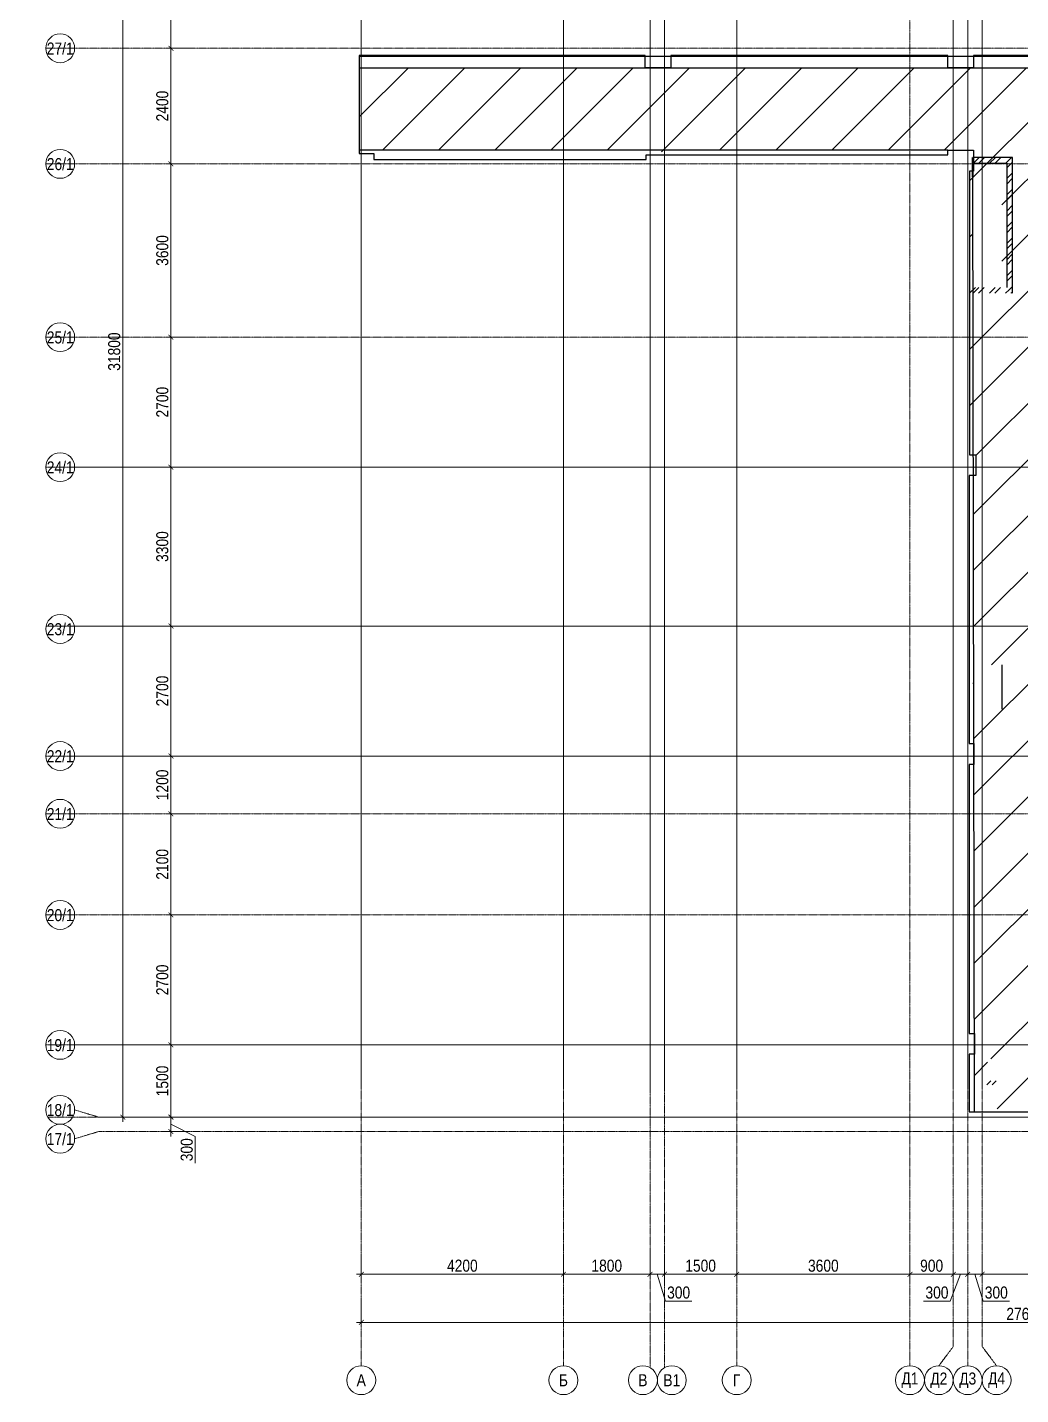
# Model space of a CAD drawing. Header units: millimetres. Extents: x -24360 to 609566, y -391049 to 148426.
# Drawn here: x 487673 to 508310, y -31632 to -3232 of the extents above; entities that cross this region are included whole.
import ezdxf
from ezdxf.enums import TextEntityAlignment as Align

# ---------------------------------------------------------------- set-up
doc = ezdxf.new("R2010")
doc.units = ezdxf.units.MM
doc.linetypes.add('CENTER2', pattern=[28.575, 19.05, -3.175, 3.175, -3.175])
doc.linetypes.add('HIDDEN2', pattern=[4.7625, 3.175, -1.5875])
doc.layers.get('Defpoints').update_dxf_attribs({"color": 140})
for name, color, linetype, lineweight in [('АР_Колонны', 70, 'Continuous', 30), ('АР_Оси_РД_размер', 8, 'Continuous', 0), ('АР_Стены ЖБ', 7, 'Continuous', 30), ('АР_Стены кирпич', 32, 'Continuous', 25), ('АР_Штриховка', 8, 'Continuous', 0), ('осново', 7, 'Continuous', 30), ('Потолок штриховка', 200, 'Continuous', 15)]:
    doc.layers.add(name, color=color, linetype=linetype, lineweight=lineweight)
doc.layers.add('АР_Оси_РД_100', color=7, linetype='Continuous', lineweight=0, true_color=0x525252)
doc.styles.add('style1', font='ARIALN.TTF')
doc.styles.add('ккк', font='isocpeur.ttf', dxfattribs={"width": 0.85, "oblique": 15})
doc.dimstyles.new('Dim100_ареал', dxfattribs={"dimscale": 100, "dimtxt": 2.5, "dimasz": 1, "dimexe": 1, "dimexo": 1, "dimgap": 0.5, "dimtad": 1, "dimzin": 12, "dimdsep": 46, "dimtxsty": 'style1', "dimblk": 'ARCHTICK', "dimcen": 1, "dimdle": 1, "dimclrd": 256, "dimclre": 256, "dimaunit": 1, "dimadec": 0, "dimazin": 3, "dimtfac": 1, "dimtmove": 1, "dimatfit": 3, "dimldrblk": 'OPEN30', "dimfxl": 4, "dimfxlon": 1, "dimtolj": 1, "dimtzin": 0, "dimlwd": 9, "dimlwe": 9, "dimarcsym": 0})

# ---------------------------------------------------------------- blocks, each defined once
blk = doc.blocks.new('_ArchTick')
at = {"color": 0, "linetype": 'ByBlock', "const_width": 0.15}
blk.add_lwpolyline([(-0.5, -0.5), (0.5, 0.5)], dxfattribs=at)
blk = doc.blocks.new('*D1067')
at = {"layer": 'Defpoints', "color": 0, "lineweight": 15, "transparency": 16777216}
for p in [(494611, -28132), (498811, -28132), (498811, -29132)]:
    blk.add_point(p, dxfattribs=at)
at = {"layer": 'АР_Оси_РД_размер', "lineweight": 9, "transparency": 16777216}
for p, q in [((494611, -28732), (494611, -29232)), ((498811, -28732), (498811, -29232)), ((494511, -29132), (498911, -29132))]:
    blk.add_line(p, q, dxfattribs=at)
at = {"layer": 'АР_Оси_РД_размер', "lineweight": 9, "transparency": 16777216, "xscale": 100, "yscale": 100, "zscale": 100, "rotation": 180}
blk.add_blockref('_ArchTick', (494611, -29132), dxfattribs=at)
at = {"layer": 'АР_Оси_РД_размер', "lineweight": 9, "transparency": 16777216, "xscale": 100, "yscale": 100, "zscale": 100}
blk.add_blockref('_ArchTick', (498811, -29132), dxfattribs=at)
at = {"layer": 'АР_Оси_РД_размер', "color": 0, "transparency": 16777216, "insert": (496711, -28955), "char_height": 250, "attachment_point": 5, "style": 'style1'}
blk.add_mtext('\\A1;4200', dxfattribs=at)
blk = doc.blocks.new('_Open30')
at = {"color": 0, "linetype": 'ByBlock', "lineweight": -2}
for p, q in [((-1, 0.27), (0, 0)), ((0, 0), (-1, -0.27)), ((0, 0), (-1, 0))]:
    blk.add_line(p, q, dxfattribs=at)
blk = doc.blocks.new('A-iden')
at = {"linetype": 'Continuous', "lineweight": 5}
blk.add_circle((0, -4), 3, dxfattribs=at)
at = {"color": 0, "linetype": 'Continuous', "lineweight": 20, "style": 'ккк', "width": 0.85}
blk.add_attdef('ID', text='', height=4, dxfattribs=at).set_placement((0.31, -3.85), align=Align.MIDDLE_CENTER)
blk = doc.blocks.new('*D1015')
at = {"layer": 'Defpoints', "color": 0, "lineweight": 15, "transparency": 16777216}
for p in [(498811, -28132), (500611, -28132), (500611, -29132)]:
    blk.add_point(p, dxfattribs=at)
at = {"layer": 'АР_Оси_РД_размер', "lineweight": 9, "transparency": 16777216}
for p, q in [((498811, -28732), (498811, -29232)), ((500611, -28732), (500611, -29232)), ((498711, -29132), (500711, -29132))]:
    blk.add_line(p, q, dxfattribs=at)
at = {"layer": 'АР_Оси_РД_размер', "lineweight": 9, "transparency": 16777216, "xscale": 100, "yscale": 100, "zscale": 100, "rotation": 180}
blk.add_blockref('_ArchTick', (498811, -29132), dxfattribs=at)
at = {"layer": 'АР_Оси_РД_размер', "lineweight": 9, "transparency": 16777216, "xscale": 100, "yscale": 100, "zscale": 100}
blk.add_blockref('_ArchTick', (500611, -29132), dxfattribs=at)
at = {"layer": 'АР_Оси_РД_размер', "color": 0, "transparency": 16777216, "insert": (499711, -28955), "char_height": 250, "attachment_point": 5, "style": 'style1'}
blk.add_mtext('\\A1;1800', dxfattribs=at)
blk = doc.blocks.new('*D1016')
at = {"layer": 'Defpoints', "color": 0, "lineweight": 15, "transparency": 16777216}
for p in [(500611, -28132), (500911, -28132), (500911, -29132)]:
    blk.add_point(p, dxfattribs=at)
at = {"layer": 'АР_Оси_РД_размер', "lineweight": 9, "transparency": 16777216}
for p, q in [((500611, -28732), (500611, -29232)), ((500911, -28732), (500911, -29232)), ((500511, -29132), (501011, -29132)), ((500761, -29132), (500928, -29690)), ((500928, -29690), (501480, -29690))]:
    blk.add_line(p, q, dxfattribs=at)
at = {"layer": 'АР_Оси_РД_размер', "lineweight": 9, "transparency": 16777216, "xscale": 100, "yscale": 100, "zscale": 100, "rotation": 180}
blk.add_blockref('_ArchTick', (500611, -29132), dxfattribs=at)
at = {"layer": 'АР_Оси_РД_размер', "lineweight": 9, "transparency": 16777216, "xscale": 100, "yscale": 100, "zscale": 100}
blk.add_blockref('_ArchTick', (500911, -29132), dxfattribs=at)
at = {"layer": 'АР_Оси_РД_размер', "color": 0, "transparency": 16777216, "insert": (501204, -29513), "char_height": 250, "attachment_point": 5, "style": 'style1'}
blk.add_mtext('\\A1;300', dxfattribs=at)
blk = doc.blocks.new('*D1017')
at = {"layer": 'Defpoints', "color": 0, "lineweight": 15, "transparency": 16777216}
for p in [(500911, -28132), (502411, -28132), (502411, -29132)]:
    blk.add_point(p, dxfattribs=at)
at = {"layer": 'АР_Оси_РД_размер', "lineweight": 9, "transparency": 16777216}
for p, q in [((500911, -28732), (500911, -29232)), ((502411, -28732), (502411, -29232)), ((500811, -29132), (502511, -29132))]:
    blk.add_line(p, q, dxfattribs=at)
at = {"layer": 'АР_Оси_РД_размер', "lineweight": 9, "transparency": 16777216, "xscale": 100, "yscale": 100, "zscale": 100, "rotation": 180}
blk.add_blockref('_ArchTick', (500911, -29132), dxfattribs=at)
at = {"layer": 'АР_Оси_РД_размер', "lineweight": 9, "transparency": 16777216, "xscale": 100, "yscale": 100, "zscale": 100}
blk.add_blockref('_ArchTick', (502411, -29132), dxfattribs=at)
at = {"layer": 'АР_Оси_РД_размер', "color": 0, "transparency": 16777216, "insert": (501661, -28955), "char_height": 250, "attachment_point": 5, "style": 'style1'}
blk.add_mtext('\\A1;1500', dxfattribs=at)
blk = doc.blocks.new('*D1018')
at = {"layer": 'Defpoints', "color": 0, "lineweight": 15, "transparency": 16777216}
for p in [(502411, -28132), (506011, -28132), (506011, -29132)]:
    blk.add_point(p, dxfattribs=at)
at = {"layer": 'АР_Оси_РД_размер', "lineweight": 9, "transparency": 16777216}
for p, q in [((502411, -28732), (502411, -29232)), ((506011, -28732), (506011, -29232)), ((502311, -29132), (506111, -29132))]:
    blk.add_line(p, q, dxfattribs=at)
at = {"layer": 'АР_Оси_РД_размер', "lineweight": 9, "transparency": 16777216, "xscale": 100, "yscale": 100, "zscale": 100, "rotation": 180}
blk.add_blockref('_ArchTick', (502411, -29132), dxfattribs=at)
at = {"layer": 'АР_Оси_РД_размер', "lineweight": 9, "transparency": 16777216, "xscale": 100, "yscale": 100, "zscale": 100}
blk.add_blockref('_ArchTick', (506011, -29132), dxfattribs=at)
at = {"layer": 'АР_Оси_РД_размер', "color": 0, "transparency": 16777216, "insert": (504211, -28955), "char_height": 250, "attachment_point": 5, "style": 'style1'}
blk.add_mtext('\\A1;3600', dxfattribs=at)
blk = doc.blocks.new('*D1019')
at = {"layer": 'Defpoints', "color": 0, "lineweight": 15, "transparency": 16777216}
for p in [(506011, -28132), (506911, -28132), (506911, -29132)]:
    blk.add_point(p, dxfattribs=at)
at = {"layer": 'АР_Оси_РД_размер', "lineweight": 9, "transparency": 16777216}
for p, q in [((506011, -28732), (506011, -29232)), ((506911, -28732), (506911, -29232)), ((505911, -29132), (507011, -29132))]:
    blk.add_line(p, q, dxfattribs=at)
at = {"layer": 'АР_Оси_РД_размер', "lineweight": 9, "transparency": 16777216, "xscale": 100, "yscale": 100, "zscale": 100, "rotation": 180}
blk.add_blockref('_ArchTick', (506011, -29132), dxfattribs=at)
at = {"layer": 'АР_Оси_РД_размер', "lineweight": 9, "transparency": 16777216, "xscale": 100, "yscale": 100, "zscale": 100}
blk.add_blockref('_ArchTick', (506911, -29132), dxfattribs=at)
at = {"layer": 'АР_Оси_РД_размер', "color": 0, "transparency": 16777216, "insert": (506461, -28955), "char_height": 250, "attachment_point": 5, "style": 'style1'}
blk.add_mtext('\\A1;900', dxfattribs=at)
blk = doc.blocks.new('*D1020')
at = {"layer": 'Defpoints', "color": 0, "lineweight": 15, "transparency": 16777216}
for p in [(506911, -28132), (507211, -28132), (507211, -29132)]:
    blk.add_point(p, dxfattribs=at)
at = {"layer": 'АР_Оси_РД_размер', "lineweight": 9, "transparency": 16777216}
for p, q in [((506911, -28732), (506911, -29232)), ((507211, -28732), (507211, -29232)), ((506811, -29132), (507311, -29132)), ((507061, -29132), (506847, -29691)), ((506847, -29691), (506295, -29691))]:
    blk.add_line(p, q, dxfattribs=at)
at = {"layer": 'АР_Оси_РД_размер', "lineweight": 9, "transparency": 16777216, "xscale": 100, "yscale": 100, "zscale": 100, "rotation": 180}
blk.add_blockref('_ArchTick', (506911, -29132), dxfattribs=at)
at = {"layer": 'АР_Оси_РД_размер', "lineweight": 9, "transparency": 16777216, "xscale": 100, "yscale": 100, "zscale": 100}
blk.add_blockref('_ArchTick', (507211, -29132), dxfattribs=at)
at = {"layer": 'АР_Оси_РД_размер', "color": 0, "transparency": 16777216, "insert": (506571, -29513), "char_height": 250, "attachment_point": 5, "style": 'style1'}
blk.add_mtext('\\A1;300', dxfattribs=at)
blk = doc.blocks.new('*D1021')
at = {"layer": 'Defpoints', "color": 0, "lineweight": 15, "transparency": 16777216}
for p in [(507211, -28132), (507511, -28132), (507511, -29132)]:
    blk.add_point(p, dxfattribs=at)
at = {"layer": 'АР_Оси_РД_размер', "lineweight": 9, "transparency": 16777216}
for p, q in [((507211, -28732), (507211, -29232)), ((507511, -28732), (507511, -29232)), ((507111, -29132), (507611, -29132)), ((507361, -29132), (507528, -29690)), ((507528, -29690), (508080, -29690))]:
    blk.add_line(p, q, dxfattribs=at)
at = {"layer": 'АР_Оси_РД_размер', "lineweight": 9, "transparency": 16777216, "xscale": 100, "yscale": 100, "zscale": 100, "rotation": 180}
blk.add_blockref('_ArchTick', (507211, -29132), dxfattribs=at)
at = {"layer": 'АР_Оси_РД_размер', "lineweight": 9, "transparency": 16777216, "xscale": 100, "yscale": 100, "zscale": 100}
blk.add_blockref('_ArchTick', (507511, -29132), dxfattribs=at)
at = {"layer": 'АР_Оси_РД_размер', "color": 0, "transparency": 16777216, "insert": (507804, -29513), "char_height": 250, "attachment_point": 5, "style": 'style1'}
blk.add_mtext('\\A1;300', dxfattribs=at)
blk = doc.blocks.new('*D1022')
at = {"layer": 'Defpoints', "color": 0, "lineweight": 15, "transparency": 16777216}
for p in [(507511, -28132), (512611, -28132), (512611, -29132)]:
    blk.add_point(p, dxfattribs=at)
at = {"layer": 'АР_Оси_РД_размер', "lineweight": 9, "transparency": 16777216}
for p, q in [((507511, -28732), (507511, -29232)), ((512611, -28732), (512611, -29232)), ((507411, -29132), (512711, -29132))]:
    blk.add_line(p, q, dxfattribs=at)
at = {"layer": 'АР_Оси_РД_размер', "lineweight": 9, "transparency": 16777216, "xscale": 100, "yscale": 100, "zscale": 100, "rotation": 180}
blk.add_blockref('_ArchTick', (507511, -29132), dxfattribs=at)
at = {"layer": 'АР_Оси_РД_размер', "lineweight": 9, "transparency": 16777216, "xscale": 100, "yscale": 100, "zscale": 100}
blk.add_blockref('_ArchTick', (512611, -29132), dxfattribs=at)
at = {"layer": 'АР_Оси_РД_размер', "color": 0, "transparency": 16777216, "insert": (510061, -28955), "char_height": 250, "attachment_point": 5, "style": 'style1'}
blk.add_mtext('\\A1;5100', dxfattribs=at)
blk = doc.blocks.new('*D999')
at = {"layer": 'Defpoints', "color": 0, "lineweight": 15, "transparency": 16777216}
for p in [(490656, -25867), (491656, -25867), (491656, -26167)]:
    blk.add_point(p, dxfattribs=at)
at = {"layer": 'АР_Оси_РД_размер', "lineweight": 9, "transparency": 16777216}
for p, q in [((490656, -26267), (490656, -25767)), ((491056, -25867), (490556, -25867)), ((490656, -26017), (491162, -26269)), ((491056, -26167), (490556, -26167)), ((491162, -26269), (491162, -26821))]:
    blk.add_line(p, q, dxfattribs=at)
at = {"layer": 'АР_Оси_РД_размер', "lineweight": 9, "transparency": 16777216, "xscale": 100, "yscale": 100, "zscale": 100}
for p, rotation in [((490656, -25867), 90), ((490656, -26167), 270)]:
    blk.add_blockref('_ArchTick', p, dxfattribs=dict(at, rotation=rotation))
at = {"layer": 'АР_Оси_РД_размер', "color": 0, "transparency": 16777216, "insert": (490985, -26545), "char_height": 250, "attachment_point": 5, "rotation": 90, "style": 'style1'}
blk.add_mtext('\\A1;300', dxfattribs=at)
blk = doc.blocks.new('*D1000')
at = {"layer": 'Defpoints', "color": 0, "lineweight": 15, "transparency": 16777216}
for p in [(490656, -24367), (491656, -24367), (491656, -25867)]:
    blk.add_point(p, dxfattribs=at)
at = {"layer": 'АР_Оси_РД_размер', "lineweight": 9, "transparency": 16777216}
for p, q in [((491056, -24367), (490556, -24367)), ((490656, -25967), (490656, -24267)), ((491056, -25867), (490556, -25867))]:
    blk.add_line(p, q, dxfattribs=at)
at = {"layer": 'АР_Оси_РД_размер', "lineweight": 9, "transparency": 16777216, "xscale": 100, "yscale": 100, "zscale": 100}
for p, rotation in [((490656, -24367), 90), ((490656, -25867), 270)]:
    blk.add_blockref('_ArchTick', p, dxfattribs=dict(at, rotation=rotation))
at = {"layer": 'АР_Оси_РД_размер', "color": 0, "transparency": 16777216, "insert": (490478, -25117), "char_height": 250, "attachment_point": 5, "rotation": 90, "style": 'style1'}
blk.add_mtext('\\A1;1500', dxfattribs=at)
blk = doc.blocks.new('*D1001')
at = {"layer": 'Defpoints', "color": 0, "lineweight": 15, "transparency": 16777216}
for p in [(490656, -21667), (491656, -21667), (491656, -24367)]:
    blk.add_point(p, dxfattribs=at)
at = {"layer": 'АР_Оси_РД_размер', "lineweight": 9, "transparency": 16777216}
for p, q in [((490656, -24467), (490656, -21567)), ((491056, -21667), (490556, -21667)), ((491056, -24367), (490556, -24367))]:
    blk.add_line(p, q, dxfattribs=at)
at = {"layer": 'АР_Оси_РД_размер', "lineweight": 9, "transparency": 16777216, "xscale": 100, "yscale": 100, "zscale": 100}
for p, rotation in [((490656, -21667), 90), ((490656, -24367), 270)]:
    blk.add_blockref('_ArchTick', p, dxfattribs=dict(at, rotation=rotation))
at = {"layer": 'АР_Оси_РД_размер', "color": 0, "transparency": 16777216, "insert": (490478, -23017), "char_height": 250, "attachment_point": 5, "rotation": 90, "style": 'style1'}
blk.add_mtext('\\A1;2700', dxfattribs=at)
blk = doc.blocks.new('*D1002')
at = {"layer": 'Defpoints', "color": 0, "lineweight": 15, "transparency": 16777216}
for p in [(490656, -19567), (491656, -19567), (491656, -21667)]:
    blk.add_point(p, dxfattribs=at)
at = {"layer": 'АР_Оси_РД_размер', "lineweight": 9, "transparency": 16777216}
for p, q in [((491056, -19567), (490556, -19567)), ((490656, -21767), (490656, -19467)), ((491056, -21667), (490556, -21667))]:
    blk.add_line(p, q, dxfattribs=at)
at = {"layer": 'АР_Оси_РД_размер', "lineweight": 9, "transparency": 16777216, "xscale": 100, "yscale": 100, "zscale": 100}
for p, rotation in [((490656, -19567), 90), ((490656, -21667), 270)]:
    blk.add_blockref('_ArchTick', p, dxfattribs=dict(at, rotation=rotation))
at = {"layer": 'АР_Оси_РД_размер', "color": 0, "transparency": 16777216, "insert": (490478, -20617), "char_height": 250, "attachment_point": 5, "rotation": 90, "style": 'style1'}
blk.add_mtext('\\A1;2100', dxfattribs=at)
blk = doc.blocks.new('*D1003')
at = {"layer": 'Defpoints', "color": 0, "lineweight": 15, "transparency": 16777216}
for p in [(490656, -18367), (491656, -18367), (491656, -19567)]:
    blk.add_point(p, dxfattribs=at)
at = {"layer": 'АР_Оси_РД_размер', "lineweight": 9, "transparency": 16777216}
for p, q in [((491056, -18367), (490556, -18367)), ((490656, -19667), (490656, -18267)), ((491056, -19567), (490556, -19567))]:
    blk.add_line(p, q, dxfattribs=at)
at = {"layer": 'АР_Оси_РД_размер', "lineweight": 9, "transparency": 16777216, "xscale": 100, "yscale": 100, "zscale": 100}
for p, rotation in [((490656, -18367), 90), ((490656, -19567), 270)]:
    blk.add_blockref('_ArchTick', p, dxfattribs=dict(at, rotation=rotation))
at = {"layer": 'АР_Оси_РД_размер', "color": 0, "transparency": 16777216, "insert": (490478, -18967), "char_height": 250, "attachment_point": 5, "rotation": 90, "style": 'style1'}
blk.add_mtext('\\A1;1200', dxfattribs=at)
blk = doc.blocks.new('*D1004')
at = {"layer": 'Defpoints', "color": 0, "lineweight": 15, "transparency": 16777216}
for p in [(490656, -15667), (491656, -15667), (491656, -18367)]:
    blk.add_point(p, dxfattribs=at)
at = {"layer": 'АР_Оси_РД_размер', "lineweight": 9, "transparency": 16777216}
for p, q in [((490656, -18467), (490656, -15567)), ((491056, -15667), (490556, -15667)), ((491056, -18367), (490556, -18367))]:
    blk.add_line(p, q, dxfattribs=at)
at = {"layer": 'АР_Оси_РД_размер', "lineweight": 9, "transparency": 16777216, "xscale": 100, "yscale": 100, "zscale": 100}
for p, rotation in [((490656, -15667), 90), ((490656, -18367), 270)]:
    blk.add_blockref('_ArchTick', p, dxfattribs=dict(at, rotation=rotation))
at = {"layer": 'АР_Оси_РД_размер', "color": 0, "transparency": 16777216, "insert": (490478, -17017), "char_height": 250, "attachment_point": 5, "rotation": 90, "style": 'style1'}
blk.add_mtext('\\A1;2700', dxfattribs=at)
blk = doc.blocks.new('*D1005')
at = {"layer": 'Defpoints', "color": 0, "lineweight": 15, "transparency": 16777216}
for p in [(490656, -12367), (491656, -12367), (491656, -15667)]:
    blk.add_point(p, dxfattribs=at)
at = {"layer": 'АР_Оси_РД_размер', "lineweight": 9, "transparency": 16777216}
for p, q in [((491056, -12367), (490556, -12367)), ((490656, -15767), (490656, -12267)), ((491056, -15667), (490556, -15667))]:
    blk.add_line(p, q, dxfattribs=at)
at = {"layer": 'АР_Оси_РД_размер', "lineweight": 9, "transparency": 16777216, "xscale": 100, "yscale": 100, "zscale": 100}
for p, rotation in [((490656, -12367), 90), ((490656, -15667), 270)]:
    blk.add_blockref('_ArchTick', p, dxfattribs=dict(at, rotation=rotation))
at = {"layer": 'АР_Оси_РД_размер', "color": 0, "transparency": 16777216, "insert": (490478, -14017), "char_height": 250, "attachment_point": 5, "rotation": 90, "style": 'style1'}
blk.add_mtext('\\A1;3300', dxfattribs=at)
blk = doc.blocks.new('*D1006')
at = {"layer": 'Defpoints', "color": 0, "lineweight": 15, "transparency": 16777216}
for p in [(490656, -9667), (491656, -9667), (491656, -12367)]:
    blk.add_point(p, dxfattribs=at)
at = {"layer": 'АР_Оси_РД_размер', "lineweight": 9, "transparency": 16777216}
for p, q in [((490656, -12467), (490656, -9567)), ((491056, -9667), (490556, -9667)), ((491056, -12367), (490556, -12367))]:
    blk.add_line(p, q, dxfattribs=at)
at = {"layer": 'АР_Оси_РД_размер', "lineweight": 9, "transparency": 16777216, "xscale": 100, "yscale": 100, "zscale": 100}
for p, rotation in [((490656, -9667), 90), ((490656, -12367), 270)]:
    blk.add_blockref('_ArchTick', p, dxfattribs=dict(at, rotation=rotation))
at = {"layer": 'АР_Оси_РД_размер', "color": 0, "transparency": 16777216, "insert": (490478, -11017), "char_height": 250, "attachment_point": 5, "rotation": 90, "style": 'style1'}
blk.add_mtext('\\A1;2700', dxfattribs=at)
blk = doc.blocks.new('*D1007')
at = {"layer": 'Defpoints', "color": 0, "lineweight": 15, "transparency": 16777216}
for p in [(490656, -6067), (491656, -6067), (491656, -9667)]:
    blk.add_point(p, dxfattribs=at)
at = {"layer": 'АР_Оси_РД_размер', "lineweight": 9, "transparency": 16777216}
for p, q in [((491056, -6067), (490556, -6067)), ((490656, -9767), (490656, -5967)), ((491056, -9667), (490556, -9667))]:
    blk.add_line(p, q, dxfattribs=at)
at = {"layer": 'АР_Оси_РД_размер', "lineweight": 9, "transparency": 16777216, "xscale": 100, "yscale": 100, "zscale": 100}
for p, rotation in [((490656, -6067), 90), ((490656, -9667), 270)]:
    blk.add_blockref('_ArchTick', p, dxfattribs=dict(at, rotation=rotation))
at = {"layer": 'АР_Оси_РД_размер', "color": 0, "transparency": 16777216, "insert": (490478, -7867), "char_height": 250, "attachment_point": 5, "rotation": 90, "style": 'style1'}
blk.add_mtext('\\A1;3600', dxfattribs=at)
blk = doc.blocks.new('*D1008')
at = {"layer": 'Defpoints', "color": 0, "lineweight": 15, "transparency": 16777216}
for p in [(490656, -3667), (491656, -3667), (491656, -6067)]:
    blk.add_point(p, dxfattribs=at)
at = {"layer": 'АР_Оси_РД_размер', "lineweight": 9, "transparency": 16777216}
for p, q in [((491056, -3667), (490556, -3667)), ((490656, -6167), (490656, -3567)), ((491056, -6067), (490556, -6067))]:
    blk.add_line(p, q, dxfattribs=at)
at = {"layer": 'АР_Оси_РД_размер', "lineweight": 9, "transparency": 16777216, "xscale": 100, "yscale": 100, "zscale": 100}
for p, rotation in [((490656, -3667), 90), ((490656, -6067), 270)]:
    blk.add_blockref('_ArchTick', p, dxfattribs=dict(at, rotation=rotation))
at = {"layer": 'АР_Оси_РД_размер', "color": 0, "transparency": 16777216, "insert": (490478, -4867), "char_height": 250, "attachment_point": 5, "rotation": 90, "style": 'style1'}
blk.add_mtext('\\A1;2400', dxfattribs=at)
blk = doc.blocks.new('*D1009')
at = {"layer": 'Defpoints', "color": 0, "lineweight": 15, "transparency": 16777216}
for p in [(490656, 1733), (491656, 1733), (491656, -3667)]:
    blk.add_point(p, dxfattribs=at)
at = {"layer": 'АР_Оси_РД_размер', "lineweight": 9, "transparency": 16777216}
for p, q in [((491056, 1733), (490556, 1733)), ((490656, -3767), (490656, 1833)), ((491056, -3667), (490556, -3667))]:
    blk.add_line(p, q, dxfattribs=at)
at = {"layer": 'АР_Оси_РД_размер', "lineweight": 9, "transparency": 16777216, "xscale": 100, "yscale": 100, "zscale": 100}
for p, rotation in [((490656, 1733), 90), ((490656, -3667), 270)]:
    blk.add_blockref('_ArchTick', p, dxfattribs=dict(at, rotation=rotation))
at = {"layer": 'АР_Оси_РД_размер', "color": 0, "transparency": 16777216, "insert": (490478, -967), "char_height": 250, "attachment_point": 5, "rotation": 90, "style": 'style1'}
blk.add_mtext('\\A1;5400', dxfattribs=at)
blk = doc.blocks.new('*D1012')
at = {"layer": 'Defpoints', "color": 0, "lineweight": 15, "transparency": 16777216}
for p in [(489656, 5933), (491656, 5933), (491656, -25867)]:
    blk.add_point(p, dxfattribs=at)
at = {"layer": 'АР_Оси_РД_размер', "lineweight": 9, "transparency": 16777216}
for p, q in [((489656, -25967), (489656, 6033)), ((490056, 5933), (489556, 5933)), ((490056, -25867), (489556, -25867))]:
    blk.add_line(p, q, dxfattribs=at)
at = {"layer": 'АР_Оси_РД_размер', "lineweight": 9, "transparency": 16777216, "xscale": 100, "yscale": 100, "zscale": 100}
for p, rotation in [((489656, 5933), 90), ((489656, -25867), 270)]:
    blk.add_blockref('_ArchTick', p, dxfattribs=dict(at, rotation=rotation))
at = {"layer": 'АР_Оси_РД_размер', "color": 0, "transparency": 16777216, "insert": (489478, -9967), "char_height": 250, "attachment_point": 5, "rotation": 90, "style": 'style1'}
blk.add_mtext('\\A1;31800', dxfattribs=at)
blk = doc.blocks.new('*D1014')
at = {"layer": 'Defpoints', "color": 0, "lineweight": 15, "transparency": 16777216}
for p in [(494611, -28132), (522211, -28132), (522211, -30132)]:
    blk.add_point(p, dxfattribs=at)
at = {"layer": 'АР_Оси_РД_размер', "lineweight": 9, "transparency": 16777216}
for p, q in [((494611, -29732), (494611, -30232)), ((522211, -29732), (522211, -30232)), ((494511, -30132), (522311, -30132))]:
    blk.add_line(p, q, dxfattribs=at)
at = {"layer": 'АР_Оси_РД_размер', "lineweight": 9, "transparency": 16777216, "xscale": 100, "yscale": 100, "zscale": 100, "rotation": 180}
blk.add_blockref('_ArchTick', (494611, -30132), dxfattribs=at)
at = {"layer": 'АР_Оси_РД_размер', "lineweight": 9, "transparency": 16777216, "xscale": 100, "yscale": 100, "zscale": 100}
blk.add_blockref('_ArchTick', (522211, -30132), dxfattribs=at)
at = {"layer": 'АР_Оси_РД_размер', "color": 0, "transparency": 16777216, "insert": (508411, -29955), "char_height": 250, "attachment_point": 5, "style": 'style1'}
blk.add_mtext('\\A1;27600', dxfattribs=at)

msp = doc.modelspace()

# ---------------------------------------------------------------- hatches: boundary and pattern name
at = {"layer": 'АР_Штриховка', "linetype": 'Continuous', "lineweight": 0, "true_color": 0x000000}
h = msp.add_hatch(dxfattribs=at)
h.set_pattern_fill('ANSI32', color=18, scale=25, style=0)
h.set_pattern_definition([(45, (494520, -94635), (-168.3798, 168.3798), []), (45, (494632.25, -94635), (-168.3798, 168.3798), [])])
h.paths.add_polyline_path([(507320, -5935.007), (507320, -6055.007), (508020, -6055.007), (508140, -5935.007)], flags=0)
h = msp.add_hatch(dxfattribs=at)
h.set_pattern_fill('ANSI32', color=18, scale=25, angle=-360, style=0)
h.set_pattern_definition([(45, (494520, -94635), (-168.3798, 168.3798), []), (45, (494632.25, -94635), (-168.3798, 168.3798), [])])
h.paths.add_polyline_path([(508140, -5935.007), (508020, -6055.007), (508020, -8635.007), (508140, -8755.007)], flags=0)
h = msp.add_hatch(dxfattribs=at)
h.set_pattern_fill('ANSI32', color=18, scale=25, angle=360, style=0)
h.set_pattern_definition([(45, (494520, -94635), (-168.3798, 168.3798), []), (45, (494632.25, -94635), (-168.3798, 168.3798), [])])
h.paths.add_polyline_path([(508140, -8755.007), (508020, -8635.007), (507220, -8635.007), (507220, -8755.007)], flags=0)
at = {"layer": 'Потолок штриховка'}
h = msp.add_hatch(dxfattribs=at)
h.set_pattern_fill('ANSI31', color=256, scale=260)
h.paths.add_polyline_path([(522120, -4070.007), (518900, -4070.007), (518350, -4070.007), (513040, -4070.007), (512490, -4070.007), (507330, -4070.007), (506800, -4070.007), (501040, -4070.007), (500510, -4070.007), (494570, -4070.007), (494570, -5780.007), (494870, -5780.007), (500530, -5780.007), (500530, -5880.007), (501040, -5780.007), (506800, -5780.007), (507330, -5780.007), (507330, -6220.007), (507320, -6335.007), (507320, -6220.007), (507250, -6220.007), (507250, -12110.007), (507380, -12110.007), (507380, -12540.007), (507333.884, -12539.862), (507333.884, -18109.862), (507340, -18110.007), (507340, -18540.007), (507343.166, -18539.848), (507343.166, -24129.848), (507320, -24130.007), (507320, -24060.007), (507470, -24060.007), (507470, -24210.007), (507350, -24210.007), (507350, -24560.007), (507349.073, -24559.839), (507349.073, -25759.839), (507620, -25760.007), (507620, -25460), (507820, -25460), (507820, -25760.007), (512610, -25760.007), (512610, -25560.007), (512641.177, -8655.007), (511270, -8655.007), (511270, -8405.007), (512550, -8405.007), (512550, -7160.007), (518450, -7160.007), (518900, -7160.007), (518900, -8430.007), (521940, -8430.007), (521940, -7590.007), (521810, -7590.007), (521810, -7140.007), (522120, -7140.007)])
h.paths.add_polyline_path([(507920, -6635.007), (507920, -7535.007), (507320, -7535.007), (507320, -6635.007)], flags=16)
h.paths.add_polyline_path([(507920, -7735.007), (507920, -8635.007), (507320, -8635.007), (507320, -7735.007)], flags=16)
h.paths.add_polyline_path([(507920, -17375.007), (507320, -17375.007), (507320, -16475.007), (507920, -16475.007)], flags=16)
h.paths.add_polyline_path([(512190, -24055.007), (511330.716, -24055.007), (511450.716, -23935.007), (512070, -23935.007), (512070, -23035.007), (512070, -21968.685), (512190, -21848.685)], flags=16)
h.paths.add_polyline_path([(507820, -24660.003), (507820, -25060.003), (507620, -25060.003), (507620, -24660.003)], flags=16)
h.paths.add_polyline_path([(518541.177, -12124.134), (517950, -12124.134), (517950, -10515.007), (518541.177, -10515.007), (518541.177, -8655.007), (513041.177, -8655.007), (513041.177, -8735.007), (513920, -8735.007), (513920, -9635.007), (513041.177, -9635.007), (513041.177, -11135.009), (513041.177, -11135.009), (513041.177, -11535.009), (513041.177, -15435.009), (513041.177, -15435.009), (513041.177, -15835.009), (513041.177, -21435.009), (513041.178, -21435.009), (513041.178, -21515.009), (513041.177, -25560.007), (513060, -25560.007), (513060, -25760.007), (518520, -25760.007), (518520, -25560.007), (518541.177, -25560.007)], flags=17)
h.paths.add_polyline_path([(521940, -11655.007), (521810, -11655.007), (521810, -11125.007), (521940, -11125.007), (521940, -8655.007), (518941.177, -8655.007), (518941.177, -10515.007), (519330, -10515.007), (519330, -12124.134), (518941.177, -12124.134), (518941.177, -15435.009), (518941.177, -15435.009), (518941.177, -15835.009), (518941.177, -21435.009), (518941.177, -21435.009), (518941.177, -21835.009), (518941.177, -25560.007), (518970, -25560.007), (518970, -25760.007), (521920, -25760.007), (521920, -25560.007), (522030, -25560.007), (522030, -23060.007), (519800, -23060.007), (519800, -21240.007), (519800, -17820.007), (519820, -17725.007), (520400, -17725.007), (520400, -16520.007), (521940, -16520.007), (521940, -15905.007), (521810, -15905.007), (521810, -15475.007), (521940, -15475.007), (521940, -15235.007), (521420, -15235.007), (521420, -14335.007), (521940, -14335.007)], flags=17)
h.paths.add_polyline_path([(518941.177, -21835.009), (518541.177, -21835.009), (518541.177, -25560.007), (518941.177, -25560.007)], flags=17)
h.paths.add_polyline_path([(518941.177, -15835.009), (518541.177, -15835.009), (518541.177, -21435.009), (518941.177, -21435.009)], flags=17)
h.paths.add_polyline_path([(513041.177, -15835.009), (512641.177, -15835.009), (512641.177, -21435.009), (513041.177, -21435.009)], flags=17)
h.paths.add_polyline_path([(513041.177, -21835.009), (512641.177, -21835.009), (512641.177, -25560.007), (513041.177, -25560.007)], flags=17)
h.paths.add_polyline_path([(513041.177, -11535.009), (512641.177, -11535.009), (512641.177, -15435.009), (513041.177, -15435.009)], flags=17)
h.paths.add_polyline_path([(518941.177, -12124.134), (518541.177, -12124.134), (518541.177, -15435.009), (518941.177, -15435.009)], flags=17)
h.paths.add_polyline_path([(518941.177, -8655.007), (518541.177, -8655.007), (518541.177, -10515.007), (518941.177, -10515.007)], flags=17)
h.paths.add_polyline_path([(513041.177, -9635.007), (513020, -9635.007), (513020, -8735.007), (513041.177, -8735.007), (513041.177, -8655.007), (512641.177, -8655.007), (512641.177, -11135.009), (513041.177, -11135.009)], flags=17)
h.paths.add_polyline_path([(480470.601, -26065.002), (480770.601, -26065.002), (480770.601, -22340.002), (480470.601, -22340.002)])
h.paths.add_polyline_path([(480470.601, -21940.002), (480770.601, -21940.002), (480770.601, -16340.002), (480470.601, -16340.002)])
h.paths.add_polyline_path([(480470.601, -12629.127), (480770.601, -12629.127), (480770.601, -15940.002), (480470.601, -15940.002)])
h.paths.add_polyline_path([(480470.601, -11020), (480770.601, -11020), (480770.601, -9160), (480470.601, -9160)])
h.paths.add_polyline_path([(479770.601, -11020), (480070.601, -11020), (480070.601, -9160), (479770.601, -9160)])
h.paths.add_polyline_path([(479770.601, -26065.002), (480070.601, -26065.002), (480070.601, -22340.002), (479770.601, -22340.002)])
h.paths.add_polyline_path([(479770.601, -21940.002), (480070.601, -21940.002), (480070.601, -16340.002), (479770.601, -16340.002)])
h.paths.add_polyline_path([(479770.601, -12629.127), (480070.601, -12629.127), (480070.601, -15940.002), (479770.601, -15940.002)])
h.paths.add_polyline_path([(474570.601, -21940.002), (474870.601, -21940.002), (474870.601, -16340.002), (474570.601, -16340.002)])
h.paths.add_polyline_path([(474570.601, -15940.002), (474870.601, -15940.002), (474870.601, -12040.002), (474570.601, -12040.002)])
h.paths.add_polyline_path([(474570.601, -11640.002), (474870.601, -11640.002), (474870.601, -9160), (474570.601, -9160)])
h.paths.add_polyline_path([(473870.601, -26065.002), (474170.601, -26065.002), (474170.601, -22340.002), (473870.601, -22340.002)])
h.paths.add_polyline_path([(473870.601, -21940.002), (474170.601, -21940.002), (474170.601, -16340.002), (473870.601, -16340.002)])
h.paths.add_polyline_path([(473870.601, -15940.002), (474170.601, -15940.002), (474170.601, -12040.002), (473870.601, -12040.002)])
h.paths.add_polyline_path([(473870.601, -11640.002), (474170.601, -11640.002), (474170.601, -9160), (473870.601, -9160)])
h.paths.add_polyline_path([(474570.601, -26065.002), (474870.601, -26065.002), (474870.601, -22340.002), (474570.601, -22340.002)])

# ---------------------------------------------------------------- linework, layer by layer
at = {"layer": 'АР_Колонны', "color": 18, "linetype": 'HIDDEN2', "lineweight": 25, "true_color": 0x000000}
msp.add_line((507320, -5935.007), (507320, -6335.007), dxfattribs=at)
msp.add_line((507320, -5935.007), (507320, -6335.007), dxfattribs=at)
at = {"layer": 'АР_Колонны', "color": 18, "linetype": 'Continuous', "lineweight": 30, "true_color": 0x000000}
msp.add_line((507320, -6335.007), (507320, -5935.007), dxfattribs=at)
msp.add_line((507320, -6335.007), (507320, -5935.007), dxfattribs=at)
at = {"layer": 'АР_Оси_РД_100', "linetype": 'CENTER2'}
for p, q in [((494610.576, -31032.25), (494610.576, 11171.429)), ((498810.576, -31032.25), (498810.576, 11171.429)), ((494610.576, -25267.25), (494610.576, 10571.429)), ((498810.576, -25267.25), (498810.576, 10571.429)), ((488055.618, -3667.25), (543380.576, -3667.25)), ((488655.618, -3667.25), (540670.576, -3667.25)), ((488055.618, -6067.25), (543380.576, -6067.25)), ((488655.618, -6067.25), (540670.576, -6067.25)), ((488055.618, -9667.25), (543380.576, -9667.25)), ((488655.618, -9667.25), (540670.576, -9667.25)), ((543380.576, -12367.25), (488055.618, -12367.25)), ((540670.576, -12367.25), (488655.618, -12367.25)), ((488061.854, -15667.25), (543380.576, -15667.25)), ((488655.618, -15667.25), (540670.576, -15667.25)), ((543380.576, -18367.25), (488055.618, -18367.25)), ((540670.576, -18367.25), (488655.618, -18367.25)), ((488055.618, -19567.25), (543380.576, -19567.25)), ((488655.618, -19567.25), (540670.576, -19567.25)), ((488055.618, -21667.25), (519186.078, -21667.25)), ((488655.618, -21667.25), (540670.576, -21667.25))]:
    msp.add_line(p, q, dxfattribs=at)
for points in [[(500610.576, 11131.236), (500610.576, -31071.809)], [(500910.576, -31073.08), (500910.576, 11131.236)], [(502410.576, -31032.25), (502410.576, 11171.429)], [(506010.576, 11171.429), (506010.576, -31032.25)], [(507210.576, -31032.25), (507210.576, 11171.429)], [(506610.695, -31032.25), (506910.576, -30632.25), (506910.576, 10871.429)], [(507810.576, -31032.25), (507510.576, -30632.25), (507510.576, 10871.429)], [(500460.131, 10571.429), (500610.576, 10171.429), (500610.576, -25267.25)], [(500910.576, -25267.25), (500910.576, 10171.429), (501060.576, 10571.429)], [(502410.576, -25267.25), (502410.576, 10571.429)], [(506010.576, 10571.429), (506010.576, -25267.25)], [(506910.576, -25267.25), (506910.576, 10171.429), (506610.576, 10571.429)], [(507210.576, -25267.25), (507210.576, 10571.429)], [(507510.576, -25267.25), (507510.576, 10171.429), (507830.743, 10572.107)], [(543380.576, -24367.25), (488055.618, -24367.25)], [(540670.576, -24367.25), (488655.618, -24367.25)], [(540670.576, -25867.25), (489155.618, -25867.25), (488655.618, -25717.25)], [(519186.078, -25867.25), (488095.811, -25867.25)], [(540670.576, -26167.25), (489155.618, -26167.25), (488655.618, -26317.25)]]:
    msp.add_lwpolyline(points, dxfattribs=at)
at = {"layer": 'АР_Стены ЖБ', "color": 18, "linetype": 'Continuous', "lineweight": 40, "true_color": 0x000000}
msp.add_line((507320, -6335.007), (507320, -5935.007), dxfattribs=at)
msp.add_line((507320, -6335.007), (507320, -5935.007), dxfattribs=at)
at = {"layer": 'АР_Стены кирпич', "color": 18, "linetype": 'Continuous', "lineweight": 25, "true_color": 0x000000}
for p, q in [((507320, -5935.007), (507320, -6055.007)), ((508140, -5935.007), (507320, -5935.007)), ((508140, -8755.007), (508140, -5935.007)), ((507320, -6055.007), (508020, -6055.007)), ((508020, -6055.007), (508020, -8635.007)), ((507920, -16474.284), (507920, -17394.284))]:
    msp.add_line(p, q, dxfattribs=at)
at = {"layer": 'АР_Штриховка', "color": 18, "linetype": 'Continuous', "lineweight": 0, "ltscale": 0.5, "true_color": 0x000000}
for p, q in [((507608.9, -25195), (507688.9, -25115)), ((507721.154, -25195), (507801.154, -25115))]:
    msp.add_line(p, q, dxfattribs=at)
at = {"layer": 'осново'}
for points in [[(512490, -3820.007), (507330, -3820.007), (507330, -4070.007), (506800, -4070.007), (506800, -3820.007), (501040, -3820.007), (501040, -4070.007), (500510, -4070.007), (500510, -3820.007), (494570, -3820.007), (494570, -5850.007), (494870, -5850.007), (494870, -5980.007), (500530, -5980.007), (500530, -5880.007), (501040, -5880.007), (506800, -5880.007), (506800, -5780.007), (507330, -5780.007), (507330, -6220.007), (507250, -6220.007), (507250, -12110.007), (507380, -12110.007), (507380, -12540.007), (507240, -12540.007), (507240, -18110.007)], [(506800, -5780.007), (494570, -5780.007)], [(507350, -25760.007), (507320, -6335.007)], [(507240, -18110.007), (507340, -18110.007)], [(507340, -18110.007), (507340, -18540.007)], [(507340, -18540.007), (507240, -18540.007), (507240, -24130.007), (507350, -24130.007), (507350, -24560.007), (507240, -24560.007), (507240, -25760.007), (512610, -25760.007), (512610, -25560.007), (513060, -25560.007), (513060, -25760.007), (518520, -25760.007), (518520, -25560.007), (518970, -25560.007), (518970, -25760.007), (521920, -25760.007), (521920, -25560.007), (522030, -25560.007), (522030, -21960.007), (521900, -21960.007), (521900, -21510.007)]]:
    msp.add_lwpolyline(points, dxfattribs=at)
msp.add_lwpolyline([(522120, -3840.007), (494570, -3840.007), (494570, -4070.007), (522120, -4070.007)], close=True, dxfattribs=at)

# ---------------------------------------------------------------- block references
at = {"layer": 'АР_Оси_РД_100'}
ref = msp.add_blockref('A-iden', (488355.618, -3267.25), dxfattribs=dict(at, xscale=100, yscale=100, zscale=100))
ref.add_attrib('ID', '27/1', dxfattribs={"layer": '0', "linetype": 'Continuous', "height": 250, "style": 'style1'}).set_placement((488355.618, -3667.25), align=Align.MIDDLE)
ref = msp.add_blockref('A-iden', (488355.618, -5667.25), dxfattribs=dict(at, xscale=100, yscale=100, zscale=100))
ref.add_attrib('ID', '26/1', dxfattribs={"layer": '0', "linetype": 'Continuous', "height": 250, "style": 'style1'}).set_placement((488355.618, -6067.25), align=Align.MIDDLE)
ref = msp.add_blockref('A-iden', (488355.618, -9267.25), dxfattribs=dict(at, xscale=100, yscale=100, zscale=100))
ref.add_attrib('ID', '25/1', dxfattribs={"layer": '0', "linetype": 'Continuous', "height": 250, "style": 'style1'}).set_placement((488355.618, -9667.25), align=Align.MIDDLE)
ref = msp.add_blockref('A-iden', (488355.618, -11967.25), dxfattribs=dict(at, xscale=100, yscale=100, zscale=100))
ref.add_attrib('ID', '24/1', dxfattribs={"layer": '0', "linetype": 'Continuous', "height": 250, "style": 'style1'}).set_placement((488355.618, -12367.25), align=Align.MIDDLE)
ref = msp.add_blockref('A-iden', (488355.618, -15328.102), dxfattribs=dict(at, xscale=100, yscale=100, zscale=100))
ref.add_attrib('ID', '23/1', dxfattribs={"layer": '0', "linetype": 'Continuous', "height": 250, "style": 'style1'}).set_placement((488355.618, -15728.102), align=Align.MIDDLE)
ref = msp.add_blockref('A-iden', (488355.618, -17967.25), dxfattribs=dict(at, xscale=100, yscale=100, zscale=100))
ref.add_attrib('ID', '22/1', dxfattribs={"layer": '0', "linetype": 'Continuous', "height": 250, "style": 'style1'}).set_placement((488355.618, -18367.25), align=Align.MIDDLE)
ref = msp.add_blockref('A-iden', (488355.618, -19167.25), dxfattribs=dict(at, xscale=100, yscale=100, zscale=100))
ref.add_attrib('ID', '21/1', dxfattribs={"layer": '0', "linetype": 'Continuous', "height": 250, "style": 'style1'}).set_placement((488355.618, -19567.25), align=Align.MIDDLE)
ref = msp.add_blockref('A-iden', (488355.618, -21267.25), dxfattribs=dict(at, xscale=100, yscale=100, zscale=100))
ref.add_attrib('ID', '20/1', dxfattribs={"layer": '0', "linetype": 'Continuous', "height": 250, "style": 'style1'}).set_placement((488355.618, -21667.25), align=Align.MIDDLE)
ref = msp.add_blockref('A-iden', (488355.618, -23967.25), dxfattribs=dict(at, xscale=100, yscale=100, zscale=100))
ref.add_attrib('ID', '19/1', dxfattribs={"layer": '0', "linetype": 'Continuous', "height": 250, "style": 'style1'}).set_placement((488355.618, -24367.25), align=Align.MIDDLE)
ref = msp.add_blockref('A-iden', (488355.618, -25317.25), dxfattribs=dict(at, xscale=100, yscale=100, zscale=100))
ref.add_attrib('ID', '18/1', dxfattribs={"layer": '0', "linetype": 'Continuous', "height": 250, "style": 'style1'}).set_placement((488355.618, -25717.25), align=Align.MIDDLE)
ref = msp.add_blockref('A-iden', (488355.618, -25917.25), dxfattribs=dict(at, xscale=100, yscale=100, zscale=100))
ref.add_attrib('ID', '17/1', dxfattribs={"layer": '0', "linetype": 'Continuous', "height": 250, "style": 'style1'}).set_placement((488355.618, -26317.25), align=Align.MIDDLE)
at = {"layer": 'АР_Оси_РД_100', "color": 0}
ref = msp.add_blockref('A-iden', (494610.576, -30932.249), dxfattribs=dict(at, xscale=100, yscale=100, zscale=100))
ref.add_attrib('ID', 'А', dxfattribs={"layer": '0', "linetype": 'Continuous', "height": 250, "style": 'style1'}).set_placement((494610.576, -31332.249), align=Align.MIDDLE)
ref = msp.add_blockref('A-iden', (498810.576, -30932.249), dxfattribs=dict(at, xscale=100, yscale=100, zscale=100))
ref.add_attrib('ID', 'Б', dxfattribs={"layer": '0', "linetype": 'Continuous', "height": 250, "style": 'style1'}).set_placement((498810.576, -31332.249), align=Align.MIDDLE)
ref = msp.add_blockref('A-iden', (500461.676, -30932.249), dxfattribs=dict(at, xscale=100, yscale=100, zscale=100))
ref.add_attrib('ID', 'В', dxfattribs={"layer": '0', "linetype": 'Continuous', "height": 250, "style": 'style1'}).set_placement((500461.676, -31332.249), align=Align.MIDDLE)
ref = msp.add_blockref('A-iden', (501061.676, -30932.249), dxfattribs=dict(at, xscale=100, yscale=100, zscale=100))
ref.add_attrib('ID', 'В1', dxfattribs={"layer": '0', "linetype": 'Continuous', "height": 250, "style": 'style1'}).set_placement((501061.676, -31332.249), align=Align.MIDDLE)
ref = msp.add_blockref('A-iden', (502411.31, -30932.249), dxfattribs=dict(at, xscale=100, yscale=100, zscale=100))
ref.add_attrib('ID', 'Г', dxfattribs={"layer": '0', "linetype": 'Continuous', "height": 250, "style": 'style1'}).set_placement((502411.31, -31332.249), align=Align.MIDDLE)
ref = msp.add_blockref('A-iden', (506009.842, -30932.249), dxfattribs=dict(at, xscale=100, yscale=100, zscale=100))
ref.add_attrib('ID', 'Д1', dxfattribs={"layer": '0', "linetype": 'Continuous', "height": 250, "style": 'style1'}).set_placement((506009.842, -31332.249), align=Align.MIDDLE)
ref = msp.add_blockref('A-iden', (506609.842, -30932.249), dxfattribs=dict(at, xscale=100, yscale=100, zscale=100))
ref.add_attrib('ID', 'Д2', dxfattribs={"layer": '0', "linetype": 'Continuous', "height": 250, "style": 'style1'}).set_placement((506609.842, -31332.249), align=Align.MIDDLE)
ref = msp.add_blockref('A-iden', (507209.842, -30932.249), dxfattribs=dict(at, xscale=100, yscale=100, zscale=100))
ref.add_attrib('ID', 'Д3', dxfattribs={"layer": '0', "linetype": 'Continuous', "height": 250, "style": 'style1'}).set_placement((507209.842, -31332.249), align=Align.MIDDLE)
ref = msp.add_blockref('A-iden', (507809.842, -30932.249), dxfattribs=dict(at, xscale=100, yscale=100, zscale=100))
ref.add_attrib('ID', 'Д4', dxfattribs={"layer": '0', "linetype": 'Continuous', "height": 250, "style": 'style1'}).set_placement((507809.842, -31332.249), align=Align.MIDDLE)

# ---------------------------------------------------------------- dimensions: what is measured, and where the dimension line sits
at = {"layer": 'АР_Оси_РД_размер'}
for base, p1, p2, picture, middle in [((489655.618, 5932.75), (491655.618, -25867.25), (491655.618, 5932.75), '*D1012', (489477.975, -9967.25)), ((490655.618, 1732.75), (491655.618, -3667.25), (491655.618, 1732.75), '*D1009', (490477.975, -967.25)), ((490655.618, -3667.25), (491655.618, -6067.25), (491655.618, -3667.25), '*D1008', (490477.975, -4867.25)), ((490655.618, -6067.25), (491655.618, -9667.25), (491655.618, -6067.25), '*D1007', (490477.975, -7867.25)), ((490655.618, -9667.25), (491655.618, -12367.25), (491655.618, -9667.25), '*D1006', (490477.975, -11017.25)), ((490655.618, -12367.25), (491655.618, -15667.25), (491655.618, -12367.25), '*D1005', (490477.975, -14017.25)), ((490655.618, -15667.25), (491655.618, -18367.25), (491655.618, -15667.25), '*D1004', (490477.975, -17017.25)), ((490655.618, -18367.25), (491655.618, -19567.25), (491655.618, -18367.25), '*D1003', (490477.975, -18967.25)), ((490655.618, -19567.25), (491655.618, -21667.25), (491655.618, -19567.25), '*D1002', (490477.975, -20617.25)), ((490655.618, -21667.25), (491655.618, -24367.25), (491655.618, -21667.25), '*D1001', (490477.975, -23017.25)), ((490655.618, -24367.25), (491655.618, -25867.25), (491655.618, -24367.25), '*D1000', (490477.975, -25117.25))]:
    dim = msp.add_linear_dim(base=base, p1=p1, p2=p2, angle=90, dimstyle='Dim100_ареал', dxfattribs=at)
    dim.commit()
    dim.dimension.update_dxf_attribs({"geometry": picture, "text_midpoint": middle})
dim = msp.add_linear_dim(base=(490655.618, -25867.25), p1=(491655.618, -26167.25), p2=(491655.618, -25867.25), angle=90, dimstyle='Dim100_ареал', dxfattribs=at)
dim.commit()
dim.dimension.update_dxf_attribs({"geometry": '*D999', "text_midpoint": (491162.26, -26318.756), "dimtype": 160})
for base, p1, p2, picture, middle in [((498810.576, -29132.25), (494610.576, -28132.25), (498810.576, -28132.25), '*D1067', (496710.576, -28954.607)), ((522210.576, -30132.25), (494610.576, -28132.25), (522210.576, -28132.25), '*D1014', (508410.576, -29954.607)), ((500610.576, -29132.25), (498810.576, -28132.25), (500610.576, -28132.25), '*D1015', (499710.576, -28954.607)), ((500910.576, -29132.25), (500610.576, -28132.25), (500910.576, -28132.25), '*D1016', (500977.955, -29512.537)), ((502410.576, -29132.25), (500910.576, -28132.25), (502410.576, -28132.25), '*D1017', (501660.576, -28954.607)), ((506010.576, -29132.25), (502410.576, -28132.25), (506010.576, -28132.25), '*D1018', (504210.576, -28954.607)), ((506910.576, -29132.25), (506010.576, -28132.25), (506910.576, -28132.25), '*D1019', (506460.576, -28954.607)), ((507510.576, -29132.25), (507210.576, -28132.25), (507510.576, -28132.25), '*D1021', (507577.955, -29512.537)), ((512610.576, -29132.25), (507510.576, -28132.25), (512610.576, -28132.25), '*D1022', (510060.576, -28954.607))]:
    dim = msp.add_linear_dim(base=base, p1=p1, p2=p2, dimstyle='Dim100_ареал', dxfattribs=at)
    dim.commit()
    dim.dimension.update_dxf_attribs({"geometry": picture, "text_midpoint": middle})
dim = msp.add_linear_dim(base=(507210.576, -29132.25), p1=(506910.576, -28132.25), p2=(507210.576, -28132.25), dimstyle='Dim100_ареал', dxfattribs=at)
dim.commit()
dim.dimension.update_dxf_attribs({"geometry": '*D1020', "text_midpoint": (506797.171, -29690.545), "dimtype": 160})

doc.saveas('drawing.dxf')
